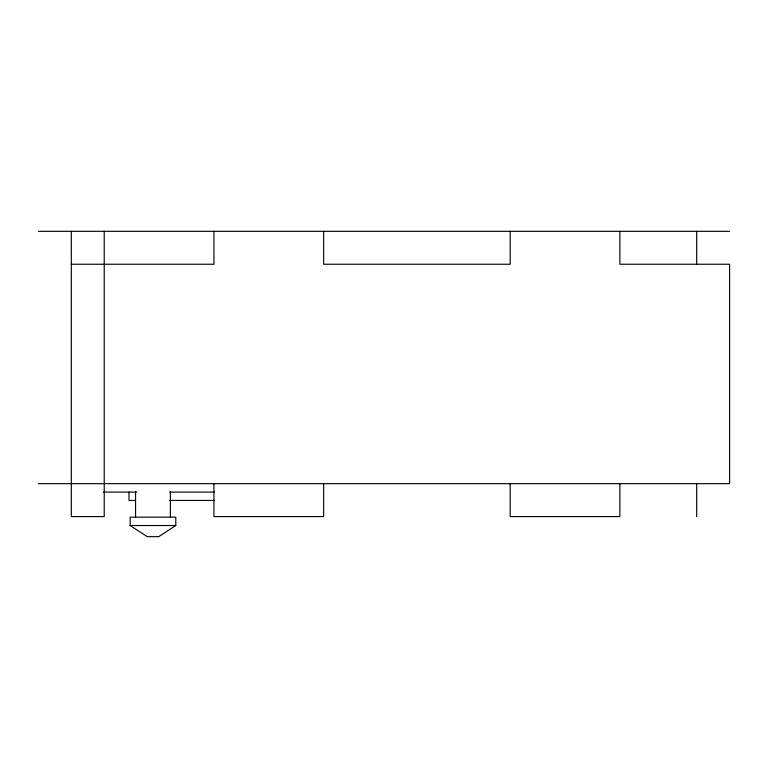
<?xml version="1.0" encoding="UTF-8"?>
<svg xmlns="http://www.w3.org/2000/svg" width="768" height="768" viewBox="0 0 768 768"><rect width="100%" height="100%" fill="white"/><g stroke="black" fill="none" stroke-linecap="round" stroke-linejoin="round"><path stroke-width="1.15" d="M175.786 525.523L158.669 536.669L147.264 536.669L130.147 525.523L130.147 517.162L175.786 517.162L175.786 525.523L130.147 525.523M38.4 231.331L729.6 231.331M71.318 264.24L213.946 264.24L213.946 231.331M38.4 483.667L729.6 483.667L729.6 264.24L619.882 264.24L619.882 231.331M103.478 492.086L136.838 492.086M169.786 492.086L214.272 492.086M134.995 500.448L128.995 500.448L128.995 492.086M169.786 500.448L214.176 500.448M696.682 231.331L696.682 264.24M696.682 483.667L696.682 516.586M619.882 483.667L619.882 516.586L510.173 516.586L510.173 483.667M510.173 231.331L510.173 264.24L323.654 264.24L323.654 231.331M323.654 483.667L323.654 516.586L213.946 516.586L213.946 483.667M170.381 491.347L170.381 517.162M135.552 491.347L135.552 517.162M104.227 231.331L104.227 516.586L71.318 516.586L71.318 231.331"/></g></svg>
